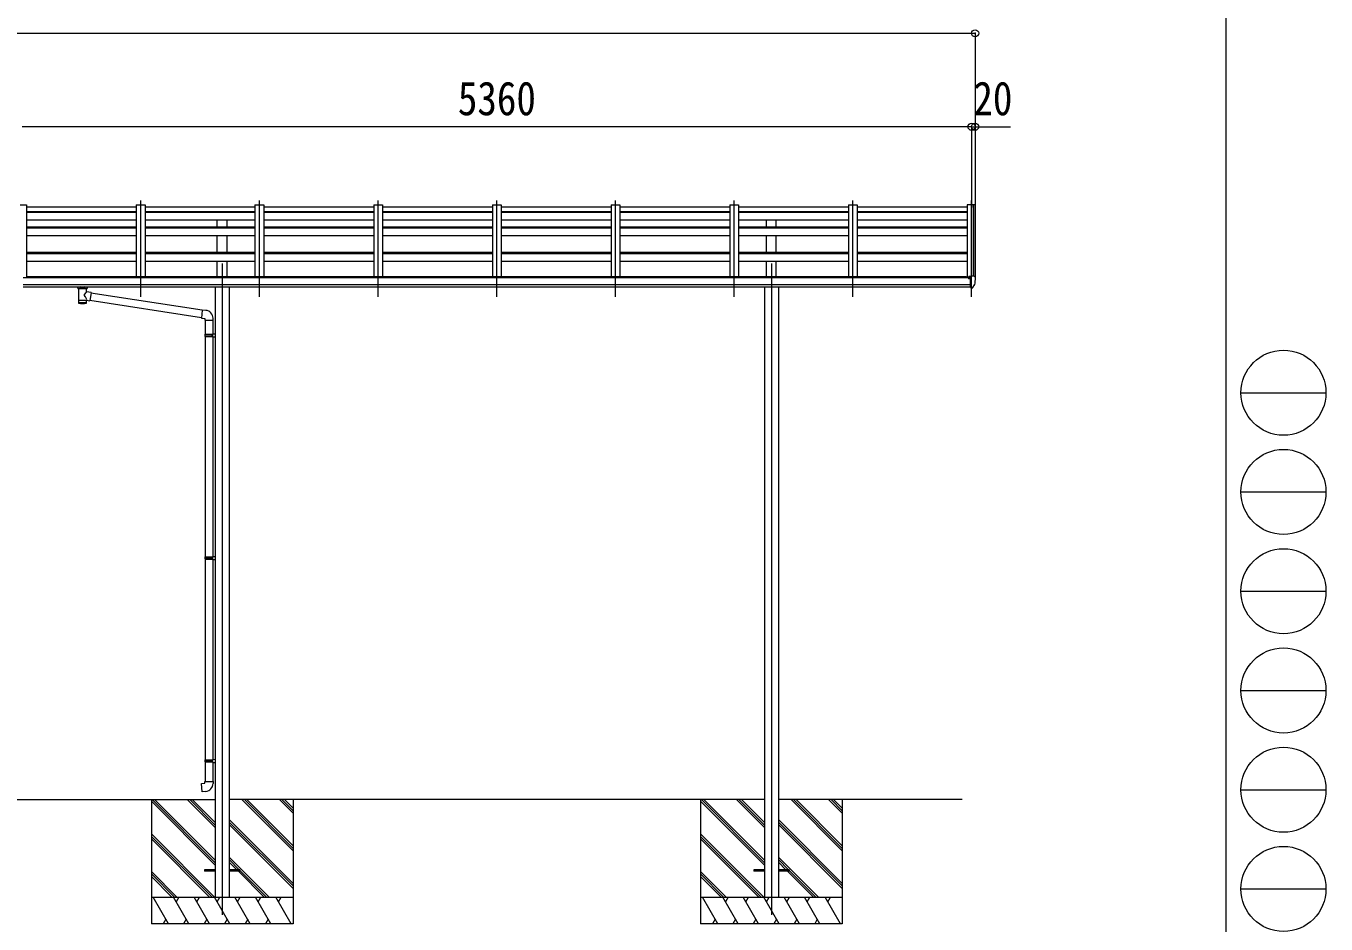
# Model space of a CAD drawing. Units: millimetres at full size, sheet at 1:40. Extents: x -11181 to 11305, y -7804 to 7716.
# Drawn here: x 3967 to 11305, y -4441 to 626 of the extents above; entities that cross this region are included whole.
import ezdxf
from ezdxf.enums import TextEntityAlignment as Align

# ---------------------------------------------------------------- set-up
doc = ezdxf.new("R2010")
doc.units = ezdxf.units.MM
doc.header["$LTSCALE"] = 40
doc.header["$PDMODE"] = 32
doc.header["$PDSIZE"] = 40
for name, color, linetype, lineweight in [('0-0_0', 7, 'Continuous', 9), ('0-1_本体', 4, 'Continuous', 9), ('0-2_部品', 7, 'Continuous', 9), ('0-8_PARTS2', 2, 'Continuous', 9), ('0-A_寸法', 6, 'Continuous', 9), ('F-0_240', 7, 'Continuous', 9)]:
    doc.layers.add(name, color=color, linetype=linetype, lineweight=lineweight)
doc.styles.add('ＭＳ ゴシック', font='')
doc.styles.get('ＭＳ ゴシック').set_extended_font_data('MS Gothic')

msp = doc.modelspace()

# ---------------------------------------------------------------- linework, layer by layer
at = {"layer": '0-0_0'}
for p, q in [((2853.86, -3739.42), (5034.86, -3739.42)), ((4674.36, -3739.42), (4674.36, -4439.42)), ((5034.86, -4095.29), (4678.98, -3739.42)), ((5034.86, -4081.15), (4693.13, -3739.42)), ((5034.86, -3897.3), (4876.97, -3739.42)), ((5034.86, -3883.16), (4891.12, -3739.42)), ((5034.86, -3869.02), (4905.26, -3739.42)), ((8134.86, -3739.42), (5113.86, -3739.42)), ((5474.36, -4028.44), (5185.34, -3739.42)), ((5474.36, -4014.29), (5199.48, -3739.42)), ((5474.36, -4000.15), (5213.63, -3739.42)), ((5474.36, -3816.31), (5397.47, -3739.42)), ((5474.36, -3802.16), (5411.62, -3739.42)), ((5474.36, -3788.02), (5425.76, -3739.42)), ((5474.36, -3739.42), (5474.36, -4439.42)), ((7774.36, -3739.42), (7774.36, -4439.42)), ((8134.86, -4095.29), (7778.98, -3739.42)), ((8134.86, -4081.15), (7793.13, -3739.42)), ((8134.86, -3897.3), (7976.97, -3739.42)), ((8134.86, -3883.16), (7991.12, -3739.42)), ((8134.86, -3869.02), (8005.26, -3739.42)), ((9250.36, -3739.42), (8213.86, -3739.42)), ((8574.36, -4028.44), (8285.34, -3739.42)), ((8574.36, -4014.29), (8299.48, -3739.42)), ((8574.36, -4000.15), (8313.63, -3739.42)), ((8574.36, -3816.31), (8497.47, -3739.42)), ((8574.36, -3802.16), (8511.62, -3739.42)), ((8574.36, -3788.02), (8525.76, -3739.42)), ((8574.36, -3739.42), (8574.36, -4439.42)), ((5034.86, -4109.44), (4674.36, -3748.94)), ((8134.86, -4109.44), (7774.36, -3748.94)), ((5474.36, -4212.28), (5113.86, -3851.79)), ((5474.36, -4226.43), (5113.86, -3865.93)), ((5474.36, -4240.57), (5113.86, -3880.07)), ((8574.36, -4212.28), (8213.86, -3851.79)), ((8574.36, -4226.43), (8213.86, -3865.93)), ((8574.36, -4240.57), (8213.86, -3880.07)), ((5031, -4289.42), (4674.36, -3932.79)), ((5016.86, -4289.42), (4674.36, -3946.93)), ((5002.71, -4289.42), (4674.36, -3961.07)), ((8131, -4289.42), (7774.36, -3932.79)), ((8116.86, -4289.42), (7774.36, -3946.93)), ((8102.71, -4289.42), (7774.36, -3961.07)), ((5339.37, -4289.42), (5113.86, -4063.92)), ((5170.71, -4134.91), (5113.86, -4078.06)), ((5156.57, -4134.91), (5113.86, -4092.2)), ((8439.37, -4289.42), (8213.86, -4063.92)), ((8270.71, -4134.91), (8213.86, -4078.06)), ((8256.57, -4134.91), (8213.86, -4092.2)), ((4818.87, -4289.42), (4674.36, -4144.92)), ((4804.72, -4289.42), (4674.36, -4159.06)), ((4790.58, -4289.42), (4674.36, -4173.2)), ((5311.08, -4289.42), (5165.57, -4143.91)), ((5325.22, -4289.42), (5174.36, -4138.56)), ((7918.87, -4289.42), (7774.36, -4144.92)), ((7904.72, -4289.42), (7774.36, -4159.06)), ((7890.58, -4289.42), (7774.36, -4173.2)), ((8411.08, -4289.42), (8265.57, -4143.91)), ((8425.22, -4289.42), (8274.36, -4138.56)), ((4674.36, -4289.42), (5474.36, -4289.42)), ((4771.25, -4439.42), (4684.64, -4289.42)), ((4886.72, -4439.42), (4800.11, -4289.42)), ((4830.12, -4289.42), (4815.12, -4315.41)), ((5002.19, -4439.42), (4915.59, -4289.42)), ((4930.59, -4315.41), (4945.59, -4289.42)), ((5117.66, -4439.42), (5031.06, -4289.42)), ((5046.06, -4315.41), (5061.06, -4289.42)), ((5233.13, -4439.42), (5146.53, -4289.42)), ((5161.53, -4315.41), (5176.53, -4289.42)), ((5348.6, -4439.42), (5262, -4289.42)), ((5277, -4315.41), (5292, -4289.42)), ((5464.07, -4439.42), (5377.47, -4289.42)), ((5392.47, -4315.41), (5407.47, -4289.42)), ((7774.36, -4289.42), (8574.36, -4289.42)), ((7871.25, -4439.42), (7784.64, -4289.42)), ((7986.72, -4439.42), (7900.11, -4289.42)), ((7930.12, -4289.42), (7915.12, -4315.41)), ((8102.19, -4439.42), (8015.59, -4289.42)), ((8030.59, -4315.41), (8045.59, -4289.42)), ((8217.66, -4439.42), (8131.06, -4289.42)), ((8146.06, -4315.41), (8161.06, -4289.42)), ((8333.13, -4439.42), (8246.53, -4289.42)), ((8261.53, -4315.41), (8276.53, -4289.42)), ((8448.6, -4439.42), (8362, -4289.42)), ((8377, -4315.41), (8392, -4289.42)), ((8564.07, -4439.42), (8477.47, -4289.42)), ((8492.47, -4315.41), (8507.47, -4289.42)), ((5474.36, -4439.42), (4674.36, -4439.42)), ((4756.25, -4413.45), (4741.25, -4439.42)), ((4871.72, -4413.45), (4856.72, -4439.42)), ((4987.19, -4413.45), (4972.19, -4439.42)), ((5102.66, -4413.44), (5087.66, -4439.42)), ((5218.13, -4413.44), (5203.13, -4439.42)), ((5333.6, -4413.45), (5318.6, -4439.42)), ((8574.36, -4439.42), (7774.36, -4439.42)), ((7856.25, -4413.45), (7841.25, -4439.42)), ((7971.72, -4413.45), (7956.72, -4439.42)), ((8087.19, -4413.45), (8072.19, -4439.42)), ((8202.66, -4413.44), (8187.66, -4439.42)), ((8318.13, -4413.44), (8303.13, -4439.42)), ((8433.6, -4413.45), (8418.6, -4439.42))]:
    msp.add_line(p, q, dxfattribs=at)
at = {"layer": '0-1_本体'}
for p, q in [((3934.06, -383.26), (3969.36, -383.26)), ((3969.36, -383.26), (3969.36, -793.84)), ((4589.36, -396.26), (3969.36, -396.26)), ((4589.36, -422.97), (3969.36, -422.97)), ((4589.36, -425.82), (3969.36, -425.82)), ((4589.36, -383.86), (4589.36, -787.13)), ((4589.36, -383.86), (4639.36, -383.86)), ((4639.36, -383.86), (4639.36, -787.13)), ((5259.36, -396.26), (4639.36, -396.26)), ((5259.36, -422.97), (4639.36, -422.97)), ((5259.36, -425.82), (4639.36, -425.82)), ((5259.36, -383.86), (5259.36, -787.13)), ((5259.36, -383.86), (5309.36, -383.86)), ((5309.36, -383.86), (5309.36, -787.13)), ((5929.36, -396.26), (5309.36, -396.26)), ((5929.36, -422.97), (5309.36, -422.97)), ((5929.36, -425.82), (5309.36, -425.82)), ((5929.36, -383.86), (5929.36, -787.13)), ((5929.36, -383.86), (5979.36, -383.86)), ((5979.36, -383.86), (5979.36, -787.13)), ((6599.36, -396.26), (5979.36, -396.26)), ((6599.36, -422.97), (5979.36, -422.97)), ((6599.36, -425.82), (5979.36, -425.82)), ((6599.36, -383.86), (6599.36, -787.13)), ((6599.36, -383.86), (6649.36, -383.86)), ((6649.36, -383.86), (6649.36, -787.13)), ((7269.36, -396.26), (6649.36, -396.26)), ((7269.36, -422.97), (6649.36, -422.97)), ((7269.36, -425.82), (6649.36, -425.82)), ((7269.36, -383.86), (7269.36, -787.13)), ((7269.36, -383.86), (7319.36, -383.86)), ((7319.36, -383.86), (7319.36, -787.13)), ((7939.36, -396.26), (7319.36, -396.26)), ((7939.36, -422.97), (7319.36, -422.97)), ((7939.36, -425.82), (7319.36, -425.82)), ((7939.36, -383.86), (7939.36, -787.13)), ((7939.36, -383.86), (7989.36, -383.86)), ((7989.36, -383.86), (7989.36, -787.13)), ((8609.36, -396.26), (7989.36, -396.26)), ((8609.36, -422.97), (7989.36, -422.97)), ((8609.36, -425.82), (7989.36, -425.82)), ((8609.36, -383.86), (8609.36, -787.13)), ((8609.36, -383.86), (8659.36, -383.86)), ((8659.36, -383.86), (8659.36, -787.13)), ((9279.36, -396.26), (8659.36, -396.26)), ((9279.36, -422.97), (8659.36, -422.97)), ((9279.36, -425.82), (8659.36, -425.82)), ((9279.36, -383.26), (9279.36, -793.84)), ((9315.28, -383.46), (9314.66, -385.08)), ((9315.36, -383.35), (9315.36, -783.66)), ((9323.41, -383.68), (9315.57, -383.27)), ((9324.35, -384.56), (9324.36, -790.2)), ((4589.36, -470.55), (3969.36, -470.55)), ((4589.36, -509.24), (3969.36, -509.24)), ((5259.36, -470.55), (4639.36, -470.55)), ((5259.36, -509.24), (4639.36, -509.24)), ((5046.86, -509.08), (5046.86, -470.39)), ((5101.86, -509.08), (5101.86, -470.39)), ((5929.36, -470.55), (5309.36, -470.55)), ((5929.36, -509.24), (5309.36, -509.24)), ((6599.36, -470.55), (5979.36, -470.55)), ((6599.36, -509.24), (5979.36, -509.24)), ((7269.36, -470.55), (6649.36, -470.55)), ((7269.36, -509.24), (6649.36, -509.24)), ((7939.36, -470.55), (7319.36, -470.55)), ((7939.36, -509.24), (7319.36, -509.24)), ((8609.36, -470.55), (7989.36, -470.55)), ((8609.36, -509.24), (7989.36, -509.24)), ((8146.86, -509.08), (8146.86, -470.39)), ((8201.86, -509.08), (8201.86, -470.39)), ((9279.36, -470.55), (8659.36, -470.55)), ((9279.36, -509.24), (8659.36, -509.24)), ((4589.36, -514.53), (3969.36, -514.53)), ((4589.36, -558.61), (3969.36, -558.61)), ((5259.36, -514.53), (4639.36, -514.53)), ((5259.36, -558.61), (4639.36, -558.61)), ((5046.86, -652), (5046.86, -558.45)), ((5101.86, -652), (5101.86, -558.45)), ((5929.36, -514.53), (5309.36, -514.53)), ((5929.36, -558.61), (5309.36, -558.61)), ((6599.36, -514.53), (5979.36, -514.53)), ((6599.36, -558.61), (5979.36, -558.61)), ((7269.36, -514.53), (6649.36, -514.53)), ((7269.36, -558.61), (6649.36, -558.61)), ((7939.36, -514.53), (7319.36, -514.53)), ((7939.36, -558.61), (7319.36, -558.61)), ((8609.36, -514.53), (7989.36, -514.53)), ((8609.36, -558.61), (7989.36, -558.61)), ((8146.86, -652), (8146.86, -558.45)), ((8201.86, -652), (8201.86, -558.45)), ((9279.36, -514.53), (8659.36, -514.53)), ((9279.36, -558.61), (8659.36, -558.61)), ((4589.36, -652.17), (3969.36, -652.17)), ((4589.36, -658.96), (3969.36, -658.96)), ((5259.36, -652.17), (4639.36, -652.17)), ((5259.36, -658.96), (4639.36, -658.96)), ((5929.36, -652.17), (5309.36, -652.17)), ((5929.36, -658.96), (5309.36, -658.96)), ((6599.36, -652.17), (5979.36, -652.17)), ((6599.36, -658.96), (5979.36, -658.96)), ((7269.36, -652.17), (6649.36, -652.17)), ((7269.36, -658.96), (6649.36, -658.96)), ((7939.36, -652.17), (7319.36, -652.17)), ((7939.36, -658.96), (7319.36, -658.96)), ((8609.36, -652.17), (7989.36, -652.17)), ((8609.36, -658.96), (7989.36, -658.96)), ((9279.36, -652.17), (8659.36, -652.17)), ((9279.36, -658.96), (8659.36, -658.96)), ((4589.36, -702.51), (3969.36, -702.51)), ((5259.36, -702.51), (4639.36, -702.51)), ((5046.86, -786.97), (5046.86, -702.35)), ((5101.86, -786.97), (5101.86, -702.35)), ((5929.36, -702.51), (5309.36, -702.51)), ((6599.36, -702.51), (5979.36, -702.51)), ((7269.36, -702.51), (6649.36, -702.51)), ((7939.36, -702.51), (7319.36, -702.51)), ((8609.36, -702.51), (7989.36, -702.51)), ((8146.86, -786.97), (8146.86, -702.35)), ((8201.86, -786.97), (8201.86, -702.35)), ((9279.36, -702.51), (8659.36, -702.51)), ((3950.86, -793.84), (9297.86, -793.84)), ((3974.36, -787.13), (9274.36, -787.13)), ((3974.36, -793.84), (3974.36, -787.13)), ((9274.36, -793.84), (9274.36, -787.13)), ((9297.86, -835.06), (3950.86, -835.06)), ((3950.86, -846.91), (9297.86, -846.83)), ((5034.86, -846.84), (5034.86, -4289.42)), ((5113.86, -846.84), (5113.86, -4289.42)), ((8134.86, -846.84), (8134.86, -4289.42)), ((8213.86, -846.84), (8213.86, -4289.42))]:
    msp.add_line(p, q, dxfattribs=at)
msp.add_lwpolyline([(9314.66, -783.66), (9314.66, -383.26), (9279.36, -383.26)], dxfattribs=at)
msp.add_circle((9290.38, -798.57), 3, dxfattribs=at)
for centre, radius, start, end in [((9315.56, -383.57), 0.301, 87.13321, 158.93673), ((9323.36, -384.68), 1, 6.67014, 87)]:
    msp.add_arc(centre, radius, start, end, dxfattribs=at)
at = {"layer": '0-2_部品'}
for p, q in [((9287.86, -789.54), (9287.86, -793.5)), ((9302.86, -788.38), (9288.86, -788.43)), ((9292.36, -788.42), (9292.36, -786.52)), ((9292.86, -798.61), (9292.56, -798.61)), ((9293.38, -798.61), (9292.86, -798.61)), ((9293.18, -786.11), (9302.86, -785.38)), ((9297.86, -793.42), (9304.36, -793.03)), ((9302.86, -784.61), (9304.36, -784.61)), ((9302.86, -784.61), (9302.86, -790.78)), ((9304.36, -852.19), (9304.36, -783.69)), ((9319.45, -784.26), (9323.51, -790.07)), ((9326.36, -793.06), (9326.36, -793.69)), ((4258.86, -853), (4258.86, -846.88)), ((4262.96, -857.5), (4262.94, -937.79)), ((4308.76, -875.07), (4308.76, -857.49)), ((4333.98, -878.98), (4308.76, -875.07)), ((4312.86, -853), (4312.86, -846.88)), ((4333.98, -878.98), (4326.96, -924.24)), ((9297.86, -848.99), (9303.36, -848.99)), ((9303.86, -849.99), (9303.36, -848.99)), ((9304.36, -849.99), (9303.86, -849.99)), ((9305.86, -852.1), (9304.36, -852.19)), ((9305.86, -852.1), (9309.57, -851.87)), ((9311.98, -850.38), (9321.73, -835)), ((4308.77, -937.79), (4308.76, -921.16)), ((4308.76, -921.41), (4326.96, -924.24)), ((4957.15, -1020.22), (4327.23, -922.5)), ((4960.82, -978.29), (4333.67, -880.99)), ((4981.78, -978.67), (4960.94, -976.85)), ((5022.86, -1034.42), (5022.86, -1023.5)), ((4976.86, -1034.42), (5022.86, -1034.42)), ((4978.86, -1034.42), (4978.86, -1113.68)), ((5020.86, -1034.42), (5020.86, -1111.12)), ((4976.86, -1115.68), (4977.86, -1113.68)), ((4976.86, -1115.68), (5020.86, -1115.68)), ((4976.86, -1115.68), (4976.86, -1123.68)), ((4976.86, -1123.68), (5020.86, -1123.68)), ((4976.86, -1123.68), (4977.86, -1125.68)), ((4977.86, -1113.68), (5020.86, -1113.68)), ((4977.86, -1125.68), (5020.86, -1125.68)), ((4978.86, -1125.68), (4978.86, -2369.86)), ((5016.38, -1115.68), (5015.95, -1113.68)), ((5018.86, -1111.18), (5034.86, -1110.71)), ((5018.86, -1113.18), (5018.86, -1111.18)), ((5018.86, -1113.18), (5020.86, -1113.18)), ((5018.86, -1128.18), (5018.86, -1126.18)), ((5018.86, -1128.18), (5034.86, -1128.65)), ((5020.86, -1128.23), (5020.86, -2367.3)), ((5034.86, -1110.71), (5034.86, -1128.65)), ((4976.86, -2371.86), (4977.86, -2369.86)), ((4976.86, -2371.86), (5020.86, -2371.86)), ((4976.86, -2371.86), (4976.86, -2379.86)), ((4976.86, -2379.86), (5020.86, -2379.86)), ((4976.86, -2379.86), (4977.86, -2381.86)), ((4977.86, -2369.86), (5020.86, -2369.86)), ((4977.86, -2381.86), (5020.86, -2381.86)), ((4978.86, -2381.86), (4978.86, -3515.02)), ((5016.38, -2371.86), (5015.95, -2369.86)), ((5018.86, -2367.36), (5034.86, -2366.89)), ((5018.86, -2369.36), (5018.86, -2367.36)), ((5018.86, -2369.36), (5020.86, -2369.36)), ((5018.86, -2384.36), (5018.86, -2382.36)), ((5018.86, -2384.36), (5034.86, -2384.83)), ((5020.86, -2384.42), (5020.86, -3512.46)), ((5034.86, -2366.89), (5034.86, -2384.83)), ((4976.86, -3517.02), (4977.86, -3515.02)), ((4976.86, -3517.02), (5020.86, -3517.02)), ((4976.86, -3517.02), (4976.86, -3525.02)), ((4977.86, -3515.02), (5020.86, -3515.02)), ((5016.38, -3517.02), (5015.95, -3515.02)), ((5018.86, -3512.52), (5034.86, -3512.05)), ((5018.86, -3514.52), (5018.86, -3512.52)), ((5018.86, -3514.52), (5020.86, -3514.52)), ((5034.86, -3512.05), (5034.86, -3529.99)), ((4976.86, -3525.02), (5020.86, -3525.02)), ((4976.86, -3525.02), (4977.86, -3527.02)), ((4977.86, -3527.02), (5020.86, -3527.02)), ((4978.86, -3527.02), (4978.86, -3637.02)), ((5018.86, -3529.52), (5018.86, -3527.52)), ((5018.86, -3529.52), (5034.86, -3529.99)), ((5020.86, -3529.58), (5020.86, -3637.02)), ((4976.86, -3637.02), (5022.86, -3637.02)), ((4976.86, -3647.02), (4976.86, -3637.02)), ((5022.86, -3637.02), (5022.86, -3647.94))]:
    msp.add_line(p, q, dxfattribs=at)
at = {"layer": '0-2_部品', "color": 4}
for p, q in [((5034.86, -4134.91), (4974.36, -4134.91)), ((4974.36, -4134.91), (4974.36, -4143.91)), ((5034.86, -4143.91), (4974.36, -4143.91)), ((5174.36, -4134.91), (5113.86, -4134.91)), ((5174.36, -4143.91), (5113.86, -4143.91)), ((5174.36, -4134.91), (5174.36, -4143.91)), ((8134.86, -4134.91), (8074.36, -4134.91)), ((8074.36, -4134.91), (8074.36, -4143.91)), ((8134.86, -4143.91), (8074.36, -4143.91)), ((8274.36, -4134.91), (8213.86, -4134.91)), ((8274.36, -4143.91), (8213.86, -4143.91)), ((8274.36, -4134.91), (8274.36, -4143.91))]:
    msp.add_line(p, q, dxfattribs=at)
at = {"layer": '0-2_部品'}
for points in [[(9287.86, -796.99), (9287.86, -798.61), (9287.38, -798.61)], [(9292.56, -797.42), (9292.56, -798.61), (9287.86, -798.61)], [(9293.18, -786.11), (9293.01, -786.12), (9292.86, -786.16), (9292.71, -786.2), (9292.59, -786.25), (9292.49, -786.31), (9292.42, -786.38), (9292.37, -786.45), (9292.36, -786.52)], [(9297.86, -848.99), (9297.86, -790.78), (9302.86, -790.78)], [(9304.36, -783.69), (9316.36, -783.69), (9318.69, -783.83)], [(4258.9, -853.06), (4258.87, -852.7), (4259.12, -851.74), (4259.64, -850.86), (4260.44, -850.02), (4261.56, -849.22), (4262.96, -848.5)], [(4258.9, -852.94), (4258.87, -853.3), (4259.12, -854.26), (4259.64, -855.14), (4260.44, -855.98), (4261.56, -856.77), (4262.96, -857.5)], [(4308.76, -848.51), (4308.99, -848.6), (4310.35, -849.34), (4311.46, -850.19), (4312.22, -851.05), (4312.68, -851.95), (4312.85, -852.84)], [(4308.76, -857.49), (4308.99, -857.39), (4310.35, -856.66), (4311.46, -855.81), (4312.22, -854.95), (4312.68, -854.05), (4312.85, -853.16)], [(9304.36, -838.3), (9301.19, -837.89), (9297.86, -837.46)], [(4960.94, -976.85), (4956.93, -1022.68), (4976.86, -1024.42), (4976.86, -1034.42)], [(5016.38, -1115.68), (5016.38, -1123.68), (5015.95, -1125.68)], [(5018.86, -1126.18), (5020.86, -1126.18), (5020.86, -1113.18)], [(5016.38, -2371.86), (5016.38, -2379.86), (5015.95, -2381.86)], [(5018.86, -2382.36), (5020.86, -2382.36), (5020.86, -2369.36)], [(5016.38, -3517.02), (5016.38, -3525.02), (5015.95, -3527.02)], [(5018.86, -3527.52), (5020.86, -3527.52), (5020.86, -3514.52)], [(4981.78, -3692.77), (4960.94, -3694.59), (4956.93, -3648.77), (4976.86, -3647.02)]]:
    msp.add_lwpolyline(points, dxfattribs=at)
for centre, radius, start, end in [((9290.36, -798.61), 2.5, 28.35764, 180), ((9290.36, -798.61), 2.5, 0, 28.35764), ((9318.63, -784.83), 1, 35, 86.5), ((9133.87, -793.69), 192.49, 347.8767, 359.9992), ((9323.36, -793.06), 3, 0, 87), ((4275.93, -898.22), 51.38, 92.46126, 104.61963), ((4295.81, -898.22), 51.38, 75.38037, 87.53874), ((9309.38, -848.88), 3, 273.5, 330), ((9319.13, -833.5), 3, 330, 348.16652), ((4977.86, -1023.5), 45, 0, 85), ((4977.86, -3647.94), 45, 275, 0)]:
    msp.add_arc(centre, radius, start, end, dxfattribs=at)
for centre, major_axis, ratio, start_param, end_param in [((9288.86, -789.54), (0.02, 1.1), 0.906239, 0.0206394, 1.5914357), ((4285.86, -858.69), (-22.91, -0.42), 0.072511, 4.711586, 6.2823824), ((4285.88, -857.06), (-22.91, -0.42), 0.072511, 4.711586, 6.2823824), ((4285.83, -857.07), (22.92, -0.42), 0.07247, 0.0008089, 1.5716053), ((4285.83, -858.69), (22.92, -0.42), 0.07247, 0.0008089, 1.5716053), ((4288.41, -897.27), (20.32, 22.25), 0.045535, 4.9756507, 6.2441899), ((4296.86, -853), (16, 0), 0.361356, 0, 0.0194874), ((4296.86, -853), (16, 0), 0.361356, 6.2636979, 6.2831853), ((4285.86, -937.79), (22.92, 0), 0.101955, 6.2829723, 9.4248207), ((4285.86, -937.79), (22.92, 0), 0.101955, 3.1415499, 6.2833984), ((4285.86, -925.35), (22.91, 0), 0.122865, 6.2831853, 9.424778), ((4285.85, -894.62), (-22.81, 26.62), 0.234429, 3.1563334, 4.5976381)]:
    msp.add_ellipse(centre, major_axis=major_axis, ratio=ratio, start_param=start_param, end_param=end_param, dxfattribs=at)
at = {"layer": '0-8_PARTS2'}
for p, q in [((4614.36, -903.02), (4614.36, -359.17)), ((5284.36, -903.02), (5284.36, -359.17)), ((5954.36, -903.02), (5954.36, -359.17)), ((6624.36, -903.02), (6624.36, -359.17)), ((7294.36, -903.02), (7294.36, -359.17)), ((7964.36, -903.02), (7964.36, -359.17)), ((8634.36, -903.02), (8634.36, -359.17)), ((9304.36, -903.02), (9304.36, -359.17)), ((5074.36, -714.21), (5074.36, -4389.44)), ((8174.36, -714.21), (8174.36, -4389.44))]:
    msp.add_line(p, q, dxfattribs=at)
at = {"layer": '0-A_寸法'}
for p, q in [((-1435.64, 584.57), (9324.35, 584.57)), ((9324.35, 584.57), (9324.35, 56.99)), ((9304.35, 56.99), (3944.36, 56.99)), ((9304.35, 56.99), (9304.35, -398.59)), ((9304.35, 56.99), (9304.35, -398.59)), ((9304.35, 56.99), (9324.35, 56.99)), ((9324.35, 56.99), (9324.35, -398.59)), ((9324.35, 56.99), (9524.35, 56.99))]:
    msp.add_line(p, q, dxfattribs=at)
for p in [(9324.35, 584.57), (9304.35, 56.99), (9324.35, 56.99)]:
    msp.add_point(p, dxfattribs=at)
at = {"layer": 'F-0_240', "color": 5}
msp.add_line((10739.39, 7716.46), (10739.39, -7803.54), dxfattribs=at)
at = {"layer": 'F-0_240', "color": 4}
for p, q in [((10824.88, -1443.54), (11304.88, -1443.54)), ((10824.88, -2003.54), (11304.88, -2003.54)), ((10824.88, -2563.54), (11304.88, -2563.54)), ((10824.88, -3123.54), (11304.88, -3123.54)), ((10824.88, -3683.54), (11304.88, -3683.54)), ((10824.88, -4243.54), (11304.88, -4243.54))]:
    msp.add_line(p, q, dxfattribs=at)
for centre in [(11064.88, -1443.54), (11064.88, -2003.54), (11064.88, -2563.54), (11064.88, -3123.54), (11064.88, -3683.54), (11064.88, -4243.54)]:
    msp.add_circle(centre, 240, dxfattribs=at)

# ---------------------------------------------------------------- texts
at = {"layer": '0-A_寸法', "color": 7, "style": 'ＭＳ ゴシック', "width": 0.85}
for s, p in [('5360', (6404.35, 64.99)), ('20', (9314.35, 64.99))]:
    msp.add_text(s, height=190.6, dxfattribs=at).set_placement(p, align=Align.BOTTOM_LEFT)

doc.saveas('drawing.dxf')
